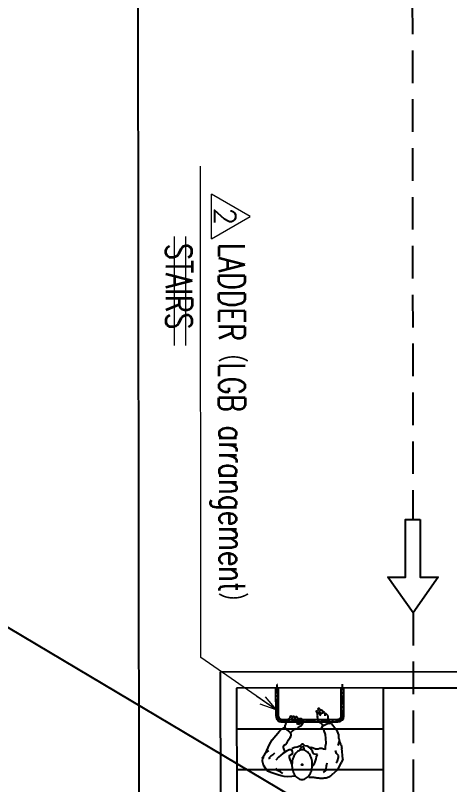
# Model space of a CAD drawing. Header units: feet. Extents: x -99009 to 3252343, y -11094690 to 9035152.
# Drawn here: x 2515800 to 2518465, y -1976592 to -1971870 of the extents above; entities that cross this region are included whole.
import ezdxf
from ezdxf.enums import TextEntityAlignment as Align

# ---------------------------------------------------------------- set-up
doc = ezdxf.new("R2010")
doc.units = ezdxf.units.FT
doc.linetypes.add('CENTER', pattern=[2, 1.25, -0.25, 0.25, -0.25])
doc.linetypes.add('DASHED2', pattern=[0.375, 0.25, -0.125])
for name, color, linetype in [('1', 1, 'Continuous'), ('JOB', 4, 'Continuous'), ('K-LINE', 7, 'Continuous'), ('WORKLAYER', 7, 'Continuous')]:
    doc.layers.add(name, color=color, linetype=linetype)
doc.layers.add('K-SYMBOL', color=7, linetype='Continuous', lineweight=18)
doc.styles.add('K-DIM-4', font='simplex.shx', dxfattribs={"width": 0.75, "bigfont": 'extfont.shx'})
doc.styles.add('K-TXT', font='simplex.shx', dxfattribs={"width": 0.75, "height": 2.5, "bigfont": 'extfont.shx'})

# ---------------------------------------------------------------- blocks, each defined once
blk = doc.blocks.new('G$CA8366B73')
at = {"layer": 'K-LINE', "color": 3, "linetype": 'Continuous', "lineweight": 25}
for p, q in [((-2400, 3800), (-2400, -3250)), ((-2500, -3350), (-2500, 2535.5)), ((-2400, -2350), (-2400, 2500)), ((-2400, -2350), (2200, -2350)), ((-2150, -3250), (-2150, -2350)), ((-1900, -3250), (-1900, -2350)), ((-2400, -3250), (4200, -3250)), ((-2500, -3350), (4300, -3350))]:
    blk.add_line(p, q, dxfattribs=at)
blk = doc.blocks.new('K2458284426bc1')
at = {"layer": 'WORKLAYER', "color": 3, "linetype": 'Continuous'}
for p, q in [((-172, 16), (0, 16)), ((-172, 0), (0, 0)), ((-208, -20), (-208, -364)), ((-192, -20), (-192, -364)), ((-172, -384), (0, -384)), ((-172, -400), (0, -400))]:
    blk.add_line(p, q, dxfattribs=at)
at = {"layer": 'WORKLAYER', "color": 2, "linetype": 'CENTER'}
for p, q in [((-172, 8), (31.1, 8)), ((-200, -20), (-200, -364)), ((-172, -392), (23.9, -392))]:
    blk.add_line(p, q, dxfattribs=at)
at = {"layer": 'WORKLAYER', "color": 3, "linetype": 'Continuous'}
for centre, radius, start, end in [((-172, -20), 36, 90, 180), ((-172, -20), 20, 90, 180), ((-172, -364), 36, 180, 270), ((-172, -364), 20, 180, 270)]:
    blk.add_arc(centre, radius, start, end, dxfattribs=at)
at = {"layer": 'WORKLAYER', "color": 2, "linetype": 'CENTER'}
for centre, start, end in [((-172, -20), 90, 180), ((-172, -364), 180, 270)]:
    blk.add_arc(centre, 28, start, end, dxfattribs=at)
blk = doc.blocks.new('WORKER_TOP')
at = {"color": 4, "linetype": 'ByBlock', "lineweight": -2}
for p, q in [((-61.731568, 278.400912), (-59.914784, 286.760632)), ((-45.653232, 278.574848), (-43.601952, 287.133808)), ((-65.209352, 271.191224), (-61.731512, 278.40124)), ((-48.592952, 269.86608), (-45.653176, 278.575176)), ((-32.697392, 267.86552), (-27.31884, 280.961168)), ((135.044632, 239.959944), (118.975744, 232.471784)), ((147.522064, 246.473888), (135.044632, 239.959944)), ((162.53484, 252.541528), (147.521928, 246.474248)), ((171.28472, 252.741632), (162.535168, 252.541472)), ((180.701832, 250.831888), (171.284664, 252.741304)), ((188.239352, 240.166312), (180.702216, 250.83216)), ((200.22248, 224.110136), (188.239024, 240.166368)), ((-160.314848, 179.633144), (-139.09848, 206.360208)), ((-139.098288, 206.360512), (-116.258944, 225.209528)), ((-105.840232, 223.981952), (-116.258944, 225.209528)), ((-96.750392, 217.935664), (-105.84036, 223.981976)), ((-78.895912, 203.996568), (-96.750336, 217.935992)), ((-70.74704, 196.212264), (-78.89572, 203.996872)), ((-67.341912, 186.72524), (-70.74704, 196.212264)), ((125.004768, 222.558448), (118.975936, 232.471744)), ((135.44688, 207.645568), (125.004768, 222.558448)), ((144.547872, 185.126072), (135.44688, 207.645568)), ((217.526056, 203.6302), (200.222608, 224.110112)), ((225.085512, 182.254096), (217.525856, 203.630232)), ((-199.488424, 123.064496), (-183.9938, 153.339632)), ((-183.994, 153.339664), (-160.314904, 179.632816)), ((-91.675496, 136.134272), (-82.848704, 151.638184)), ((-82.848448, 151.63848), (-73.639392, 165.856208)), ((-73.639256, 165.856184), (-66.202, 177.391024)), ((-66.2018, 177.390992), (-67.341528, 186.725512)), ((145.297216, 159.722344), (144.547872, 185.126072)), ((146.593456, 132.478832), (145.29696, 159.722048)), ((220.67004, 117.674528), (230.210688, 144.621192)), ((225.585752, 160.37984), (225.085704, 182.254056)), ((225.585696, 160.379512), (230.210744, 144.62152)), ((238.765528, 121.455248), (230.210744, 144.62152)), ((-216.466904, 87.972792), (-199.488224, 123.064456)), ((-111.972448, 117.7784), (-102.344752, 124.001848)), ((-102.344752, 124.001848), (-91.675304, 136.134576)), ((-62.992584, 91.472416), (-60.630024, 98.42364)), ((-45.698008, 104.51276), (-60.63008, 98.423312)), ((-30.287192, 107.895224), (-45.6982, 104.512456)), ((-14.577848, 112.968392), (-30.287192, 107.895224)), ((-7.171536, 120.376856), (-14.578048, 112.968432)), ((-12.377768, 97.054184), (-13.459872, 88.904744)), ((-7.05564, 105.637064), (-12.377568, 97.054144)), ((-2.747768, 125.696968), (-7.171728, 120.376888)), ((1.053544, 112.26576), (-7.05564, 105.637064)), ((1.187312, 126.516024), (-2.747768, 125.696968)), ((6.342208, 109.622368), (1.053736, 112.266064)), ((6.001984, 125.897096), (1.187312, 126.516024)), ((16.344136, 115.359104), (6.002112, 125.897072)), ((10.181512, 102.597688), (6.342008, 109.6224)), ((13.513888, 96.297312), (10.181512, 102.597688)), ((15.599488, 88.467192), (13.514088, 96.29728)), ((31.556992, 112.676328), (16.343744, 115.358832)), ((38.912808, 110.115968), (31.557048, 112.676656)), ((48.660304, 100.94616), (38.912552, 110.11568)), ((38.912808, 110.115968), (55.321688, 104.129112)), ((56.615952, 91.700544), (48.660304, 100.94616)), ((67.850312, 101.048672), (55.321688, 104.129112)), ((82.615976, 95.830504), (67.850128, 101.048368)), ((98.127032, 94.838088), (82.615976, 95.830504)), ((108.318064, 98.269976), (98.127088, 94.838416)), ((121.442616, 98.570008), (108.318064, 98.269976)), ((131.286624, 95.09164), (121.44268, 98.570336)), ((142.908384, 91.778408), (131.28644, 95.091336)), ((142.90844, 91.778736), (143.16588, 113.040104)), ((143.165688, 113.040144), (146.593256, 132.478864)), ((238.765528, 121.455248), (243.342584, 97.99084)), ((245.283792, 79.34772), (243.342328, 97.990544)), ((-241.080744, 42.50904), (-225.77088, 71.205408)), ((-225.771072, 71.205104), (-216.466904, 87.972792)), ((-225.77088, 71.205408), (-215.741376, 77.688632)), ((-215.741248, 77.688608), (-203.937264, 87.033096)), ((-199.404976, 44.339664), (-192.23616, 52.5972)), ((-192.236032, 52.597176), (-180.541024, 61.32556)), ((-180.540968, 61.325888), (-168.519984, 71.9014)), ((-130.490808, 57.676664), (-144.810128, 45.578384)), ((-117.561528, 68.801736), (-130.490808, 57.676664)), ((-96.70824, 83.40336), (-117.561528, 68.801736)), ((-108.49236, 89.137024), (-109.845456, 92.841064)), ((-105.678264, 77.122776), (-108.49236, 89.137024)), ((-80.267824, 90.25352), (-96.70824, 83.40336)), ((-62.992256, 91.47236), (-80.267824, 90.25352)), ((-78.419224, 52.819872), (-74.840952, 58.831512)), ((-77.550024, 43.467592), (-78.419032, 52.81984)), ((-74.841088, 58.831536), (-67.50724, 62.412904)), ((-67.507368, 62.412928), (-56.176768, 68.394328)), ((-59.341224, 81.07988), (-62.992256, 91.47236)), ((-56.177024, 68.394032), (-59.341608, 81.079608)), ((64.422496, 81.609312), (56.615952, 91.700544)), ((67.7054, 70.573384), (64.42268, 81.609616)), ((75.411768, 64.857344), (67.705272, 70.573408)), ((93.696576, 61.463664), (75.411768, 64.857344)), ((86.004912, 35.97488), (88.936456, 47.65832)), ((88.9364, 47.657992), (93.696576, 61.463664)), ((211.693704, 68.10748), (205.081688, 86.023968)), ((223.32192, 54.890056), (211.693576, 68.107504)), ((222.766024, 43.821024), (223.321856, 54.889728)), ((248.170392, 56.181384), (245.283792, 79.34772)), ((249.690192, 33.957784), (248.17072, 56.181328)), ((-236.443112, -3.718648), (-242.276736, 20.796056)), ((-242.276464, 20.795664), (-241.080688, 42.509368)), ((-200.78044, 40.139024), (-199.405112, 44.339688)), ((-198.679264, 34.0554), (-200.78044, 40.139024)), ((-144.810128, 45.578384), (-160.720696, 28.339392)), ((-73.62056, 31.198184), (-77.550024, 43.467592)), ((-67.535832, 17.329616), (-73.620616, 31.197848)), ((-62.367552, 2.404608), (-67.535832, 17.329616)), ((61.898504, -10.91404), (73.82976, 1.52104)), ((73.829584, 1.5208), (80.190864, 17.82792)), ((80.19092, 17.828248), (86.004912, 35.97488)), ((150.04756, -7.756656), (153.919664, 10.603152)), ((208.436616, 10.054448), (217.592696, 22.398784)), ((217.592752, 22.399112), (222.765888, 43.821048)), ((221.807288, -27.55912), (239.174792, 11.1766)), ((249.170496, 34.001152), (239.455328, 10.775792)), ((-222.679216, -26.457776), (-236.443112, -3.718648)), ((-211.873384, -40.625904), (-222.679344, -26.45776)), ((-185.088072, -50.859328), (-211.873192, -40.6256)), ((-153.694336, -34.813144), (-162.024608, -24.457624)), ((-143.880152, -40.352184), (-153.694536, -34.813112)), ((-133.631904, -43.428776), (-143.88028, -40.35216)), ((-118.928344, -53.638464), (-133.631904, -43.428776)), ((130.353632, -47.44764), (146.719592, -33.829736)), ((146.719592, -33.829736), (148.312032, -28.397808)), ((148.31216, -28.397832), (150.04756, -7.756656)), ((221.80716, -27.559096), (189.510144, -57.34008)), ((-149.01936, -62.297704), (-185.087928, -50.859688)), ((-129.17224, -69.162544), (-149.019296, -62.297376)), ((-110.379656, -73.554096), (-129.172432, -69.162512)), ((-91.69404, -75.579248), (-110.379784, -73.554072)), ((-62.797272, -73.69212), (-91.69404, -75.579248)), ((-40.316872, -70.038352), (-62.79688, -73.691848)), ((40.9514, -77.158344), (71.769896, -77.674968))]:
    blk.add_line(p, q, dxfattribs=at)
for centre, radius in [((-241.080944, 42.509072), 3.333336), ((-241.080944, 42.509072), 1.666664), ((0, 0), 3.333336), ((0, 0), 1.666664)]:
    blk.add_circle(centre, radius, dxfattribs=at)
for centre, radius, start, end in [((101.679904, 337.181776), 7.1214, 73.771987, 143.856517), ((-97.280536, 179.99844), 251.743176, 38.4741, 39.871244), ((50.38652, 297.764304), 62.86772, 32.590786, 38.177895), ((189.941096, 386.250936), 102.376336, 212.246271, 215.677396), ((91.79, 317.526872), 29.03432, 48.676221, 65.847124), ((228.054544, 493.359656), 193.482384, 232.757791, 235.333711), ((-219.234032, -155.556112), 594.654176, 54.612379, 55.450789), ((81.203872, 135.639416), 217.967, 136.242275, 138.58233), ((-68.114048, 288.461592), 8.373984, 6.71919, 194.38018), ((-51.776664, 287.748536), 8.197696, 355.70041, 186.91923), ((-35.376096, 284.270296), 8.710144, 337.67147, 170.000003), ((88.91016, 327.136576), 2.52796, 94.417257, 209.429476), ((53.178016, 298.625544), 43.218976, 26.204511, 39.120062), ((82.440488, 314.585936), 16.325224, 48.938589, 67.395195), ((59.9792, 302.005504), 35.624296, 10.48055, 26.15733), ((65.393512, 291.933904), 44.648576, 44.785026, 51.53919), ((151.835592, 282.99808), 57.05568, 173.901569, 183.691859), ((47.08308, 299.810664), 48.704864, 358.782635, 10.259842), ((-33.830736, 302.886792), 129.67288, 353.878793, 358.183312), ((827.515144, 1051.764096), 1031.535216, 224.919307, 225.211214), ((53.988496, 272.398432), 66.53328, 40.750397, 45.280896), ((79.138432, 294.212048), 33.241696, 31.497178, 40.564025), ((131.589656, 344.650632), 30.715424, 216.123745, 227.561381), ((74.94032, 291.72036), 38.123136, 23.483988, 31.393858), ((65.242152, 287.51012), 48.695776, 17.292668, 23.480284), ((92.95728, 300.903496), 27.65756, 36.971989, 49.653854), ((111.360552, 305.31528), 3.3514, 276.446352, 6.131887), ((80.311424, 316.879528), 36.161544, 341.947139, 351.663867), ((108.04544, 313.26408), 8.208384, 348.56576, 31.373108), ((38.166008, 208.536104), 148.768624, 50.876627, 54.226661), ((36.837928, 319.355976), 91.006224, 1.762338, 5.144035), ((36.596424, 319.399792), 91.247464, 354.985356, 358.357434), ((37.363168, 319.380232), 90.48048, 358.355897, 1.757215), ((-844.008376, -876.142576), 1546.89576, 50.555854, 50.878208), ((578.470296, 861.48824), 698.73832, 231.003614, 231.716944), ((105.253848, 306.481608), 37.24564, 6.486098, 15.679785), ((105.084152, 306.831592), 37.404696, 347.620968, 356.766062), ((107.159064, 306.71356), 35.326424, 356.767352, 6.461356), ((97.950264, 252.47352), 77.018456, 45.335443, 51.809464), ((126.498328, 281.394584), 36.3808, 31.584123, 45.294748), ((139.723808, 289.483712), 20.877736, 7.795926, 31.682761), ((98.533432, 285.142048), 62.2896, 358.608237, 6.613185), ((286.086088, 283.442536), 125.28156, 179.914662, 183.894715), ((-852.41868, 332.93908), 754.554656, 352.372247, 353.048595), ((-43.406784, 234.366584), 60.440344, 164.673245, 173.109979), ((-63.162664, 238.939392), 40.1866, 150.826541, 163.515785), ((-33.791784, 222.628712), 73.782496, 143.973655, 150.885055), ((16.61744, 186.810808), 135.61904, 140.501841, 144.261334), ((102.443272, 116.081544), 246.83372, 138.439387, 140.504615), ((-19.085872, 270.164768), 20.938504, 227.018915, 243.699848), ((-9.495168, 236.50868), 30.097344, 128.889744, 142.462001), ((-7.885736, 252.007352), 29.446624, 131.775305, 147.415991), ((-9.098736, 236.054704), 30.6996, 115.624521, 128.93369), ((-22.984632, 262.606312), 12.43588, 244.373521, 272.436107), ((-9.76496, 254.048136), 26.67276, 114.419892, 131.685388), ((-24.939656, 299.063008), 48.944384, 272.908649, 280.047772), ((-11.865272, 242.569424), 23.631376, 99.118602, 116.407695), ((-9.411496, 253.18824), 27.60188, 97.651473, 114.350017), ((230.954272, -174.456712), 475.686176, 120.203621, 121.491252), ((-6.5034, 185.896448), 65.722304, 93.343567, 98.660985), ((-13.391824, 251.142296), 14.925656, 71.16232, 98.547938), ((-9.992776, 261.188952), 19.601104, 75.581338, 99.081509), ((-9.98288, 258.084376), 6.587016, 266.922392, 319.728232), ((-15.30988, 245.401384), 20.978424, 51.79187, 71.267084), ((-24.855256, 265.050136), 32.84584, 300.163295, 318.812237), ((-8.496056, 268.799256), 11.866184, 34.647821, 73.430076), ((-25.933216, 263.644776), 23.160264, 334.91705, 349.976665), ((6.96028, 257.3946), 10.32796, 133.776086, 167.59221), ((16.546856, 246.590192), 24.767824, 118.397992, 132.496813), ((-31.34108, 269.231432), 40.495896, 320.403361, 335.527586), ((-18.784008, 261.310544), 24.58924, 16.642502, 35.374066), ((-24.91052, 258.92584), 31.1466, 2.827576, 17.617861), ((-24.299264, 259.007128), 30.53212, 347.648538, 2.731777), ((124.057376, 281.441336), 29.2358, 184.152675, 203.271452), ((113.254472, 276.755712), 17.4606, 203.152251, 235.151014), ((276.55504, 528.047184), 317.142816, 236.881559, 238.642748), ((67.86952, 196.355288), 74.905896, 46.890341, 54.354249), ((162.960152, 298.422304), 64.59332, 227.184514, 235.831457), ((188.914128, 339.197488), 112.915784, 236.555309, 241.505433), ((228.350976, 279.40356), 67.405544, 183.802844, 191.198018), ((195.651032, 273.014496), 34.08748, 191.337381, 205.970335), ((172.581536, 260.625064), 7.989584, 198.519236, 260.658549), ((951.061168, 72.41864), 1067.713456, 171.361866, 171.839228), ((124.221432, -14.836384), 287.32276, 130.602452, 132.73199), ((139.044232, -23.22288), 303.392304, 129.67821, 131.697119), ((-28.131608, 177.815512), 41.92812, 114.64585, 129.257861), ((127.398072, -173.98328), 426.569616, 112.492463, 113.928353), ((-60.195976, 276.10896), 61.060944, 293.558107, 303.584532), ((1740.746736, -2414.608496), 3176.74044, 123.606379, 123.799112), ((-108.176168, 109.368688), 9.227, 114.294697, 215.21354), ((-154.930968, 76.370048), 48, 20.06857, 35.21351), ((46.305976, 5.160528), 107.975296, 150.168117, 166.312713), ((17.061144, 22.528856), 73.96756, 127.004706, 150.569971), ((1.103832, 43.899656), 47.29688, 90.295717, 127.149338), ((-0.274224, 43.917056), 47.292256, 51.77693, 88.637942), ((-16.631624, 22.847176), 73.96588, 28.347336, 51.92098), ((-46.20428, 6.030848), 107.979656, 12.605089, 28.74968), ((67.43884, -0.804912), 129.8434, 179.385279, 192.81076), ((67.44116, -0.46628), 129.842536, 166.107102, 179.534712), ((-67.438312, 0.804872), 129.8432, 359.385269, 12.81077), ((46.20472, -6.030856), 107.979776, 192.605098, 208.749671), ((-46.315016, -5.157016), 107.985264, 330.174146, 346.317258), ((-67.443792, 0.466592), 129.845496, 346.11159, 359.534558), ((16.63208, -22.847296), 73.965976, 208.347237, 231.920885), ((0.274512, -43.917256), 47.292176, 231.776898, 268.637973), ((-1.104976, -43.895056), 47.301704, 270.309327, 307.159156), ((-17.069352, -22.521616), 73.97872, 307.014139, 330.575893), ((112.247976, 106.774352), 188.811384, 257.832195, 265.373414), ((124.422032, 243.568968), 326.144104, 265.180108, 269.546613), ((123.703544, 54.53764), 137.115216, 269.221787, 279.607998), ((134.294576, -7.520512), 74.159896, 279.54267, 298.738822), ((124.92008, 5.559664), 90.156976, 299.965807, 315.759407)]:
    blk.add_arc(centre, radius, start, end, dxfattribs=at)
blk = doc.blocks.new('sfsfsfsfsf')
at = {"layer": 'K-LINE', "color": 210}
blk.add_lwpolyline([(124362.8, 43737), (124007.9, 43737), (124007.9, 43627.8), (123789.6, 43781.7), (124007.9, 43935.6), (124007.9, 43826.5), (124362.8, 43826.5), (124362.8, 43737)], dxfattribs=at)
blk = doc.blocks.new('K-OP3')
at = {"color": 0, "linetype": 'ByBlock', "lineweight": -2}
for p, q in [((0, 0), (-7.2, 0)), ((-5, 1.34), (0, 0)), ((0, 0), (-5, -1.34))]:
    blk.add_line(p, q, dxfattribs=at)

msp = doc.modelspace()

# ---------------------------------------------------------------- linework, layer by layer
at = {"layer": '1'}
msp.add_line((2520410.24608, -1978394.49612), (2434444.49681, -1927308.91693), dxfattribs=at)
msp.add_arc((2520410.24778, -1978395.99612), 100000, 84.1346387202, 194.3871675539, dxfattribs=at)
at = {"layer": 'JOB', "color": 30, "linetype": 'DASHED2', "ltscale": 800, "true_color": 0xf26722}
for p, q in [((2518235.14923, -1970884.63165), (2518239.78051, -1974963.73398)), ((2518240.43127, -1975536.90127), (2518244.39928, -1979031.81987))]:
    msp.add_line(p, q, dxfattribs=at)
at = {"layer": 'K-LINE', "color": 4, "ltscale": 300}
msp.add_line((2516550.32319, -1970125.75888), (2516568.10032, -1985783.36334), dxfattribs=at)
at = {"layer": 'K-LINE', "color": 2, "linetype": 'Continuous', "lineweight": 15}
for p, q in [((2516938.74448, -1975810.98224), (2516935.31955, -1972794.40031)), ((2516774.31538, -1973226.28804), (2516775.0765, -1973896.66689)), ((2516843.30582, -1973226.20971), (2516844.06695, -1973896.58856)), ((2517383.26786, -1976120.8109), (2516938.74448, -1975810.98224))]:
    msp.add_line(p, q, dxfattribs=at)
at = {"layer": 'K-SYMBOL', "color": 1, "linetype": 'Continuous', "lineweight": 15}
for p, q in [((2517003.62954, -1973241.87169), (2517003.3169, -1972966.50589)), ((2517241.947, -1973103.91803), (2517003.3169, -1972966.50589)), ((2517003.62954, -1973241.87169), (2517241.947, -1973103.91803))]:
    msp.add_line(p, q, dxfattribs=at)

# ---------------------------------------------------------------- block references
at = {"layer": 'JOB', "rotation": 90.0650517140735}
msp.add_blockref('sfsfsfsfsf', (2562162.67399, -2099276.71461), dxfattribs=at)
at = {"layer": 'K-LINE', "color": 2, "linetype": 'CENTER', "lineweight": 15, "rotation": 270.0650517140735}
msp.add_blockref('G$CA8366B73', (2520410.24778, -1978395.99612), dxfattribs=at)
at = {"layer": 'K-LINE', "color": 3, "linetype": 'Continuous', "lineweight": 25, "rotation": 90.06505171407304}
msp.add_blockref('K2458284426bc1', (2517415.52483, -1975999.39468), dxfattribs=at)
at = {"layer": 'K-LINE', "color": 2, "linetype": 'Continuous', "lineweight": 15, "xscale": 19.99999999999999, "yscale": 20, "zscale": 20, "rotation": 325.1238609954867}
msp.add_blockref('K-OP3', (2517399.67566, -1976132.24699), dxfattribs=at)
at = {"layer": 'K-LINE', "color": 1, "linetype": 'Continuous', "rotation": 0.06505171405464188}
msp.add_blockref('WORKER_TOP', (2517560.02603, -1976469.11983), dxfattribs=at)

# ---------------------------------------------------------------- texts
at = {"layer": 'K-LINE', "color": 2, "style": 'K-DIM-4', "width": 0.75}
msp.add_text('STAIRS', height=160, rotation=270.06505171, dxfattribs=at).set_placement((2516723.95378, -1973268.11603))
at = {"layer": 'K-LINE', "color": 3, "style": 'K-DIM-4', "width": 0.75}
msp.add_text('LADDER（LGB arrangement）', height=160, rotation=270.06505171, dxfattribs=at).set_placement((2517048.52236, -1973267.74753))
at = {"layer": 'K-SYMBOL', "color": 1, "linetype": 'Continuous', "lineweight": 25, "style": 'K-TXT'}
msp.add_text('2', height=128, rotation=270.06505171, dxfattribs=at).set_placement((2517022.27909, -1973103.24764), align=Align.CENTER)

doc.saveas('drawing.dxf')
